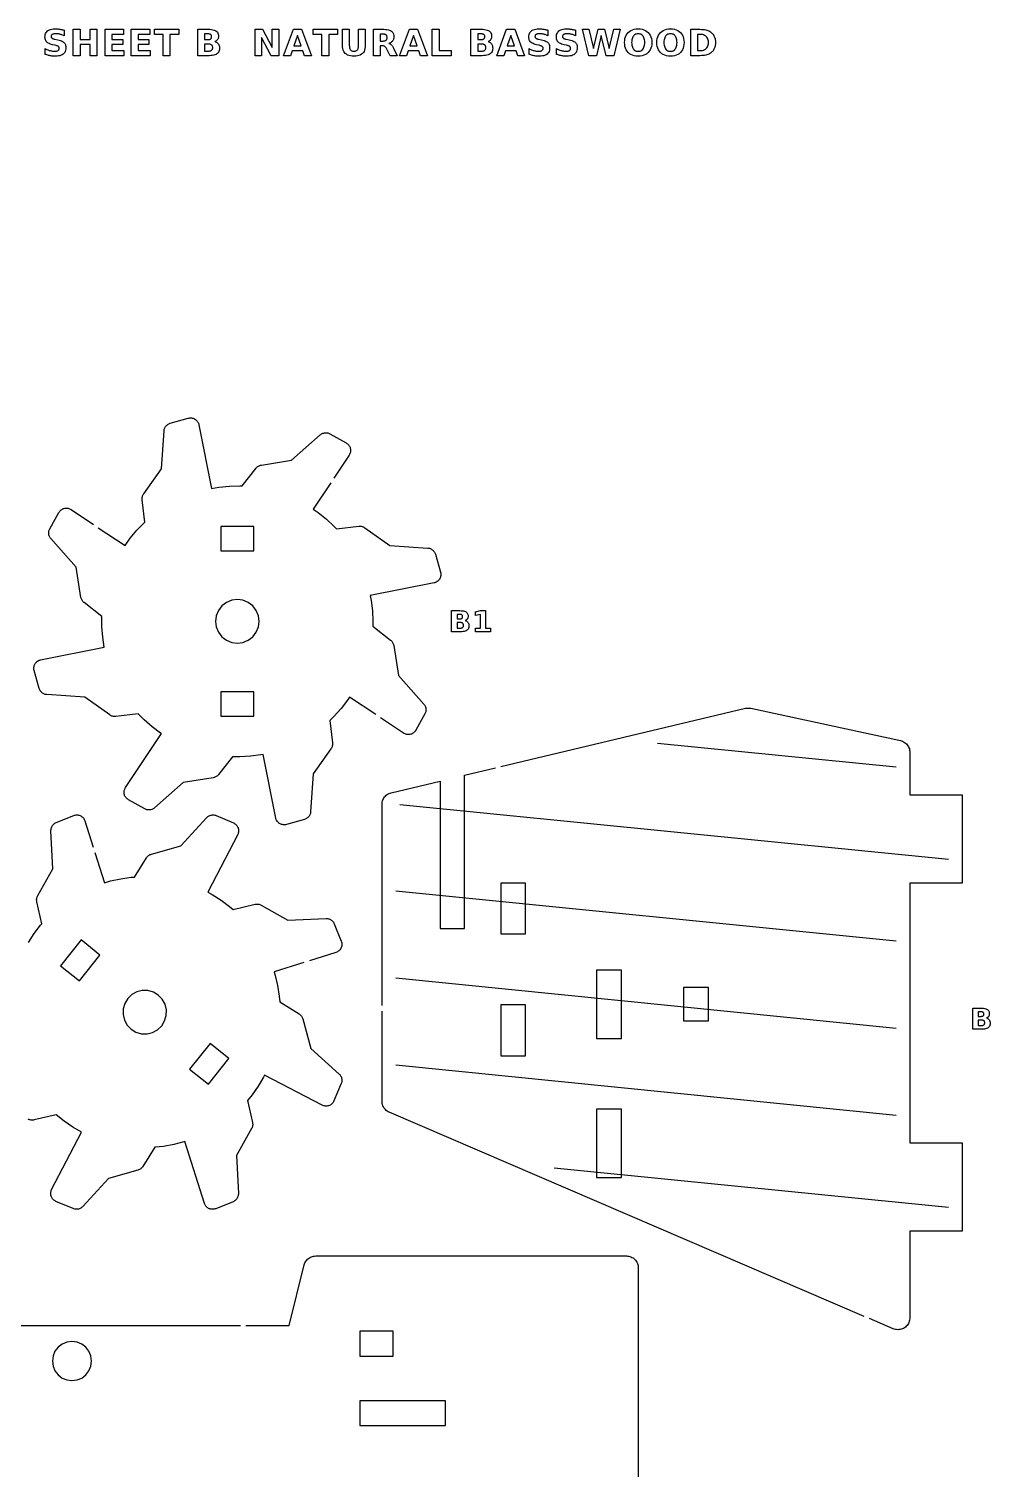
# Model space of a CAD drawing. Header units: millimetres. Extents: x 6 to 297, y 4 to 290.
# Drawn here: x 79 to 189.5, y 124.6 to 290.1 of the extents above; entities that cross this region are included whole.
import ezdxf

# ---------------------------------------------------------------- set-up
doc = ezdxf.new("R2010")
doc.units = ezdxf.units.MM
for name, color, linetype in [('CUT', 1, 'CONTINUOUS'), ('ENGRAVE', 5, 'CONTINUOUS'), ('SCORE', 7, 'CONTINUOUS')]:
    doc.layers.add(name, color=color, linetype=linetype)

msp = doc.modelspace()

# ---------------------------------------------------------------- linework, layer by layer
at = {"layer": 'CUT', "color": 1}
for points in [[(87.0245, 232.7647), (90.0968, 230.7119), (90.6896, 231.5413), (91.466, 232.4666), (92.3117, 233.3289), (92.3806, 233.3889), (92.0716, 235.9733), (92.0652, 236.0617), (92.067, 236.1521), (92.0772, 236.2419), (92.0956, 236.3304), (92.1222, 236.4168), (92.1566, 236.5004), (92.1987, 236.5804), (92.247, 236.6547), (94.3012, 239.5143), (94.3018, 239.5153), (94.302, 239.5165), (94.5782, 243.8867), (94.5882, 243.9768), (94.6071, 244.0673), (94.6344, 244.1556), (94.67, 244.2409), (94.7135, 244.3225), (94.7645, 244.3996), (94.8226, 244.4715), (94.8872, 244.5376), (94.9578, 244.5972), (95.0337, 244.6499), (95.1143, 244.6952), (95.1988, 244.7327), (95.2848, 244.7614), (97.3622, 245.3472), (97.4525, 245.3681), (97.5463, 245.3803), (97.6408, 245.3833), (97.7352, 245.3772), (97.8285, 245.362), (97.92, 245.3378), (98.0086, 245.3049), (98.0936, 245.2635), (98.1743, 245.2141), (98.2497, 245.1571), (98.3193, 245.0931), (98.3824, 245.0226), (98.4383, 244.9463), (98.4866, 244.865), (98.5268, 244.7794), (98.5585, 244.6903), (98.581, 244.6004), (100.0369, 237.281), (100.8922, 237.4318), (102.0944, 237.5487), (103.302, 237.5721), (103.5409, 237.5582), (105.153, 239.6081), (105.211, 239.6752), (105.2762, 239.7378), (105.3469, 239.7942), (105.4225, 239.8437), (105.5024, 239.886), (105.5859, 239.9207), (105.6722, 239.9476), (105.7589, 239.9659), (109.2335, 240.5355), (109.2346, 240.5357), (109.2356, 240.5364), (112.5212, 243.4314), (112.592, 243.488), (112.6693, 243.5387), (112.751, 243.5818), (112.8365, 243.6169), (112.9249, 243.6439), (113.0155, 243.6623), (113.1074, 243.6721), (113.1998, 243.6731), (113.292, 243.6653), (113.3829, 243.6489), (113.4719, 243.624), (113.5581, 243.5907), (113.6393, 243.5502), (115.5224, 242.4955), (115.6011, 242.4464), (115.676, 242.3887), (115.745, 242.324), (115.8074, 242.253), (115.8626, 242.1762), (115.9102, 242.0944), (115.9496, 242.0085), (115.9804, 241.9191), (116.0025, 241.8271), (116.0156, 241.7335), (116.0195, 241.639), (116.0143, 241.5446), (115.9999, 241.4511), (115.9766, 241.3595), (115.9445, 241.2705), (115.9039, 241.1851), (115.8561, 241.1056), (114.0968, 238.4725)], [(113.7357, 237.932), (111.709, 234.899), (112.3008, 234.4931), (113.2409, 233.7348), (114.1195, 232.9059), (114.3804, 232.6184), (116.9733, 232.9284), (117.0617, 232.9348), (117.1521, 232.933), (117.2419, 232.9228), (117.3304, 232.9044), (117.4168, 232.8778), (117.5004, 232.8434), (117.5804, 232.8013), (117.6547, 232.753), (120.5143, 230.6988), (120.5153, 230.6982), (120.5165, 230.698), (124.8867, 230.4218), (124.9768, 230.4118), (125.0673, 230.3929), (125.1556, 230.3656), (125.2409, 230.33), (125.3225, 230.2865), (125.3996, 230.2355), (125.4715, 230.1774), (125.5376, 230.1128), (125.5972, 230.0422), (125.6499, 229.9663), (125.6952, 229.8857), (125.7327, 229.8012), (125.7614, 229.7152), (126.3472, 227.6378), (126.3681, 227.5475), (126.3803, 227.4537), (126.3833, 227.3592), (126.3772, 227.2648), (126.362, 227.1715), (126.3378, 227.08), (126.3049, 226.9914), (126.2635, 226.9064), (126.2141, 226.8257), (126.1571, 226.7503), (126.0931, 226.6807), (126.0226, 226.6176), (125.9463, 226.5617), (125.865, 226.5134), (125.7794, 226.4732), (125.6903, 226.4415), (125.6004, 226.419), (118.2788, 224.9627), (118.388, 224.4066), (118.5282, 223.2069), (118.5751, 222), (118.5542, 221.4622), (120.6081, 219.847), (120.6752, 219.789), (120.7378, 219.7238), (120.7942, 219.6531), (120.8437, 219.5775), (120.886, 219.4976), (120.9207, 219.4141), (120.9476, 219.3278), (120.9659, 219.2411), (121.5355, 215.7665), (121.5357, 215.7654), (121.5364, 215.7644), (124.4314, 212.4788), (124.488, 212.408), (124.5387, 212.3307), (124.5818, 212.249), (124.6169, 212.1635), (124.6439, 212.0751), (124.6623, 211.9845), (124.6721, 211.8926), (124.6731, 211.8002), (124.6653, 211.708), (124.6489, 211.6171), (124.624, 211.5281), (124.5907, 211.4419), (124.5502, 211.3607), (123.4955, 209.4776), (123.4464, 209.3989), (123.3887, 209.324), (123.324, 209.255), (123.253, 209.1926), (123.1762, 209.1374), (123.0944, 209.0898), (123.0085, 209.0504), (122.9191, 209.0196), (122.8271, 208.9975), (122.7335, 208.9844), (122.639, 208.9805), (122.5446, 208.9857), (122.4511, 209.0001), (122.3595, 209.0234), (122.2705, 209.0555), (122.1851, 209.0961), (122.1056, 209.1439), (119.4399, 210.925)], [(118.8995, 211.2861), (115.8996, 213.2906), (115.6711, 212.9432), (114.9312, 211.9885), (114.1195, 211.0941), (113.6182, 210.6212), (113.9284, 208.0267), (113.9348, 207.9383), (113.933, 207.8479), (113.9228, 207.7581), (113.9044, 207.6696), (113.8778, 207.5832), (113.8434, 207.4996), (113.8013, 207.4196), (113.753, 207.3453), (111.6988, 204.4857), (111.6982, 204.4847), (111.698, 204.4835), (111.4218, 200.1133), (111.4118, 200.0232), (111.3929, 199.9327), (111.3656, 199.8444), (111.33, 199.7591), (111.2865, 199.6775), (111.2355, 199.6004), (111.1774, 199.5285), (111.1128, 199.4624), (111.0422, 199.4028), (110.9663, 199.3501), (110.8857, 199.3048), (110.8012, 199.2673), (110.7152, 199.2386), (108.6378, 198.6528), (108.5475, 198.6319), (108.4537, 198.6197), (108.3592, 198.6167), (108.2648, 198.6228), (108.1715, 198.638), (108.08, 198.6622), (107.9914, 198.6951), (107.9064, 198.7365), (107.8257, 198.7859), (107.7503, 198.8429), (107.6807, 198.9069), (107.6176, 198.9774), (107.5617, 199.0537), (107.5134, 199.135), (107.4732, 199.2206), (107.4415, 199.3097), (107.419, 199.3996), (105.9634, 206.7176), (105.7046, 206.6616), (104.5078, 206.4981), (103.302, 206.4279), (102.461, 206.4442), (100.847, 204.3919), (100.789, 204.3248), (100.7238, 204.2622), (100.6531, 204.2058), (100.5775, 204.1563), (100.4976, 204.114), (100.4141, 204.0793), (100.3278, 204.0524), (100.2411, 204.0341), (96.7665, 203.4645), (96.7654, 203.4643), (96.7644, 203.4636), (93.4788, 200.5686), (93.408, 200.512), (93.3307, 200.4613), (93.249, 200.4182), (93.1635, 200.3831), (93.0751, 200.3561), (92.9845, 200.3377), (92.8926, 200.3279), (92.8002, 200.3269), (92.708, 200.3347), (92.6171, 200.3511), (92.5281, 200.376), (92.4419, 200.4093), (92.3607, 200.4498), (90.4776, 201.5045), (90.3989, 201.5536), (90.324, 201.6113), (90.255, 201.676), (90.1926, 201.747), (90.1374, 201.8238), (90.0898, 201.9056), (90.0504, 201.9915), (90.0196, 202.0809), (89.9975, 202.1729), (89.9844, 202.2665), (89.9805, 202.361), (89.9857, 202.4554), (90.0001, 202.5489), (90.0234, 202.6405), (90.0555, 202.7295), (90.0961, 202.8149), (90.1439, 202.8944), (94.2869, 209.095), (94.1906, 209.1556), (93.2218, 209.8769), (92.3117, 210.6711), (91.6154, 211.3811), (89.0267, 211.0716), (88.9383, 211.0652), (88.8479, 211.067), (88.7581, 211.0772), (88.6696, 211.0956), (88.5832, 211.1222), (88.4996, 211.1566), (88.4196, 211.1987), (88.3453, 211.247), (85.4857, 213.3012), (85.4847, 213.3018), (85.4835, 213.302), (81.1133, 213.5782), (81.0232, 213.5882), (80.9327, 213.6071), (80.8444, 213.6344), (80.7591, 213.67), (80.6775, 213.7135), (80.6004, 213.7645), (80.5285, 213.8226), (80.4624, 213.8872), (80.4028, 213.9578), (80.3501, 214.0337), (80.3048, 214.1143), (80.2673, 214.1988), (80.2386, 214.2848), (79.6528, 216.3622), (79.6319, 216.4525), (79.6197, 216.5463), (79.6167, 216.6408), (79.6228, 216.7352), (79.638, 216.8285), (79.6622, 216.92), (79.6951, 217.0086), (79.7365, 217.0936), (79.7859, 217.1743), (79.8429, 217.2497), (79.9069, 217.3193), (79.9774, 217.3824), (80.0537, 217.4383), (80.135, 217.4866), (80.2206, 217.5268), (80.3097, 217.5585), (80.3996, 217.581), (87.7111, 219.0353), (87.5303, 220.1918), (87.4367, 221.3961), (87.4367, 222.545), (85.3919, 224.153), (85.3248, 224.211), (85.2622, 224.2762), (85.2058, 224.3469), (85.1563, 224.4225), (85.114, 224.5024), (85.0793, 224.5859), (85.0524, 224.6722), (85.0341, 224.7589), (84.4645, 228.2335), (84.4643, 228.2346), (84.4636, 228.2356), (81.5686, 231.5212), (81.512, 231.592), (81.4613, 231.6693), (81.4182, 231.751), (81.3831, 231.8365), (81.3561, 231.9249), (81.3377, 232.0155), (81.3279, 232.1074), (81.3269, 232.1998), (81.3347, 232.292), (81.3511, 232.3829), (81.376, 232.4719), (81.4093, 232.5581), (81.4498, 232.6393), (82.5045, 234.5224), (82.5536, 234.6011), (82.6113, 234.676), (82.676, 234.745), (82.747, 234.8074), (82.8238, 234.8626), (82.9056, 234.9102), (82.9915, 234.9496), (83.0809, 234.9804), (83.1729, 235.0025), (83.2665, 235.0156), (83.361, 235.0195), (83.4554, 235.0143), (83.5489, 234.9999), (83.6405, 234.9766), (83.7295, 234.9445), (83.8149, 234.9039), (83.8944, 234.8561), (86.4841, 233.1258)], [(133.287, 205.3121), (161.397, 212.005), (161.516, 212.0277), (161.6382, 212.04), (161.761, 212.0412), (161.8834, 212.0315), (162.0028, 212.0113), (179.1924, 208.2946), (179.3194, 208.2606), (179.4442, 208.2138), (179.564, 208.1552), (179.6775, 208.0853), (179.7836, 208.0046), (179.8815, 207.9141), (179.9702, 207.8145), (180.0487, 207.7069), (180.1165, 207.5921), (180.1729, 207.4712), (180.2173, 207.3455), (180.2493, 207.2161), (180.2686, 207.0842), (180.275, 206.9529), (180.275, 202.075), (186.275, 202.075), (186.275, 191.925), (180.275, 191.925), (180.275, 162.075), (186.275, 162.075), (186.275, 151.925), (180.275, 151.925), (180.275, 141.9718), (180.2684, 141.838), (180.2483, 141.7036), (180.2151, 141.5719), (180.169, 141.4441), (180.1106, 141.3214), (180.0403, 141.2052), (179.9589, 141.0964), (179.8672, 140.9962), (179.766, 140.9055), (179.6564, 140.8253), (179.5394, 140.7562), (179.4162, 140.6991), (179.2879, 140.6544), (179.1558, 140.6226), (179.0212, 140.6039), (178.8855, 140.5986), (178.7499, 140.6068), (178.6157, 140.6283), (178.4844, 140.6629), (178.3588, 140.7096), (175.6377, 141.879)], [(119.625, 177.8446), (119.625, 200.975), (119.6312, 201.1043), (119.6499, 201.2342), (119.681, 201.3618), (119.724, 201.4858), (119.7787, 201.6051), (119.8446, 201.7187), (119.9209, 201.8255), (120.0071, 201.9245), (120.1024, 202.0149), (120.2058, 202.0957), (120.3164, 202.1663), (120.4333, 202.2261), (120.5554, 202.2744), (120.6798, 202.3104), (126.305, 203.6497), (126.305, 186.705), (129.095, 186.705), (129.095, 204.314), (132.6547, 205.1615)], [(78.9959, 185.1017), (79.6567, 186.1128), (80.3938, 187.0696), (80.5541, 187.2473), (79.9632, 189.7874), (79.9471, 189.8746), (79.9391, 189.9646), (79.9394, 190.055), (79.948, 190.145), (79.965, 190.2338), (79.9901, 190.3206), (80.0231, 190.4047), (80.0631, 190.4839), (81.7921, 193.551), (81.7927, 193.5521), (81.7927, 193.5532), (81.5893, 197.9275), (81.5894, 198.0182), (81.5982, 198.1102), (81.6157, 198.2009), (81.6418, 198.2896), (81.6761, 198.3755), (81.7184, 198.4577), (81.7682, 198.5355), (81.8253, 198.6082), (81.8889, 198.6753), (81.9586, 198.7359), (82.0338, 198.7898), (82.1137, 198.8362), (82.196, 198.8742), (84.1968, 199.6837), (84.2844, 199.7143), (84.3762, 199.7367), (84.4699, 199.7501), (84.5643, 199.7543), (84.6588, 199.7494), (84.7523, 199.7353), (84.844, 199.7123), (84.9331, 199.6805), (85.0186, 199.6402), (85.0999, 199.5918), (85.176, 199.5358), (85.2464, 199.4726), (85.3104, 199.4029), (85.3672, 199.3274), (85.4166, 199.2467), (85.4578, 199.1616), (85.49, 199.0746), (86.4438, 196.0549)], [(86.6396, 195.4351), (87.7383, 191.9566), (88.4251, 192.1644), (89.6048, 192.4236), (90.8011, 192.5906), (91.1886, 192.6143), (92.5686, 194.8312), (92.6189, 194.9042), (92.6769, 194.9735), (92.741, 195.0373), (92.8108, 195.0947), (92.8855, 195.1455), (92.9647, 195.1892), (93.0476, 195.2253), (93.1318, 195.2531), (96.5232, 196.1992), (96.5243, 196.1996), (96.5251, 196.2004), (99.4744, 199.4373), (99.5386, 199.5013), (99.6099, 199.5601), (99.6865, 199.6119), (99.7676, 199.6562), (99.8525, 199.6927), (99.9405, 199.7209), (100.0308, 199.7407), (100.1226, 199.7518), (100.215, 199.7542), (100.3072, 199.7478), (100.3984, 199.7327), (100.4878, 199.7091), (100.5728, 199.6777), (102.56, 198.8353), (102.6436, 198.795), (102.7244, 198.7459), (102.8, 198.6892), (102.8698, 198.6254), (102.9331, 198.5551), (102.9893, 198.479), (103.0379, 198.3979), (103.0783, 198.3124), (103.1103, 198.2234), (103.1336, 198.1318), (103.1478, 198.0383), (103.1529, 197.9439), (103.1489, 197.8494), (103.1357, 197.7557), (103.1135, 197.6638), (103.0825, 197.5745), (103.0438, 197.4902), (99.6002, 190.8669), (100.1023, 190.6043), (101.126, 189.9633), (102.097, 189.2448), (102.5035, 188.8922), (105.0485, 189.4843), (105.1357, 189.5003), (105.2257, 189.5084), (105.3161, 189.5081), (105.4061, 189.4995), (105.4949, 189.4825), (105.5817, 189.4574), (105.6659, 189.4243), (105.745, 189.3844), (108.8122, 187.6553), (108.8132, 187.6548), (108.8144, 187.6548), (113.1887, 187.8582), (113.2793, 187.8581), (113.3713, 187.8492), (113.4621, 187.8317), (113.5508, 187.8057), (113.6366, 187.7714), (113.7188, 187.7291), (113.7966, 187.6792), (113.8694, 187.6222), (113.9364, 187.5586), (113.9971, 187.4889), (114.0509, 187.4137), (114.0974, 187.3338), (114.1353, 187.2515), (114.9449, 185.2507), (114.9755, 185.1631), (114.9979, 185.0712), (115.0112, 184.9776), (115.0155, 184.8831), (115.0105, 184.7887), (114.9965, 184.6952), (114.9735, 184.6035), (114.9416, 184.5144), (114.9013, 184.4289), (114.8529, 184.3476), (114.7969, 184.2715), (114.7338, 184.2011), (114.6641, 184.1371), (114.5885, 184.0802), (114.5079, 184.0309), (114.4228, 183.9897), (114.3358, 183.9575), (111.2787, 182.9919)], [(110.6589, 182.7961), (107.2185, 181.7094), (107.3466, 181.3139), (107.6286, 180.1394), (107.8187, 178.9466), (107.8741, 178.2597), (110.0923, 176.8788), (110.1653, 176.8286), (110.2347, 176.7706), (110.2984, 176.7065), (110.3559, 176.6367), (110.4067, 176.5619), (110.4503, 176.4828), (110.4865, 176.3999), (110.5142, 176.3157), (111.4603, 172.9243), (111.4607, 172.9232), (111.4615, 172.9223), (114.6984, 169.9731), (114.7625, 169.9089), (114.8213, 169.8376), (114.8731, 169.761), (114.9174, 169.6799), (114.9538, 169.595), (114.982, 169.5069), (115.0018, 169.4166), (115.0129, 169.3249), (115.0153, 169.2325), (115.0089, 169.1403), (114.9939, 169.0491), (114.9702, 168.9597), (114.9388, 168.8747), (114.0965, 166.8874), (114.0562, 166.8039), (114.0071, 166.7231), (113.9503, 166.6475), (113.8865, 166.5777), (113.8163, 166.5144), (113.7402, 166.4582), (113.6591, 166.4096), (113.5736, 166.3691), (113.4846, 166.3371), (113.3929, 166.3139), (113.2994, 166.2997), (113.205, 166.2945), (113.1105, 166.2986), (113.0169, 166.3118), (112.925, 166.334), (112.8356, 166.365), (112.7514, 166.4037), (106.1313, 169.8456), (106.0132, 169.6086), (105.3921, 168.5727), (104.6926, 167.588), (104.1538, 166.942), (104.7454, 164.399), (104.7615, 164.3118), (104.7696, 164.2217), (104.7693, 164.1313), (104.7606, 164.0414), (104.7436, 163.9526), (104.7185, 163.8657), (104.6855, 163.7816), (104.6456, 163.7024), (102.9165, 160.6353), (102.916, 160.6343), (102.916, 160.6331), (103.1193, 156.2588), (103.1192, 156.1682), (103.1104, 156.0761), (103.0929, 155.9854), (103.0669, 155.8967), (103.0325, 155.8109), (102.9903, 155.7287), (102.9404, 155.6509), (102.8834, 155.5781), (102.8197, 155.5111), (102.75, 155.4504), (102.6749, 155.3966), (102.595, 155.3501), (102.5126, 155.3121), (100.5118, 154.5026), (100.4243, 154.472), (100.3324, 154.4496), (100.2388, 154.4363), (100.1443, 154.432), (100.0499, 154.4369), (99.9563, 154.451), (99.8646, 154.474), (99.7756, 154.5058), (99.69, 154.5461), (99.6088, 154.5945), (99.5326, 154.6506), (99.4622, 154.7137), (99.3983, 154.7834), (99.3414, 154.8589), (99.2921, 154.9396), (99.2508, 155.0247), (99.2186, 155.1117), (96.9726, 162.2227), (96.865, 162.1856), (95.6962, 161.8809), (94.5073, 161.6676), (93.5178, 161.5685), (92.14, 159.3552), (92.0897, 159.2822), (92.0318, 159.2128), (91.9676, 159.1491), (91.8979, 159.0916), (91.8231, 159.0408), (91.7439, 158.9971), (91.6611, 158.961), (91.5769, 158.9333), (88.1854, 157.9871), (88.1843, 157.9868), (88.1835, 157.9859), (85.2342, 154.749), (85.17, 154.685), (85.0987, 154.6262), (85.0222, 154.5744), (84.9411, 154.5301), (84.8561, 154.4937), (84.7681, 154.4654), (84.6778, 154.4457), (84.586, 154.4345), (84.4936, 154.4322), (84.4014, 154.4385), (84.3102, 154.4536), (84.2209, 154.4773), (84.1358, 154.5086), (82.1486, 155.351), (82.0651, 155.3913), (81.9843, 155.4404), (81.9086, 155.4972), (81.8388, 155.561), (81.7755, 155.6312), (81.7193, 155.7073), (81.6708, 155.7884), (81.6303, 155.8739), (81.5983, 155.9629), (81.5751, 156.0545), (81.5608, 156.148), (81.5557, 156.2425), (81.5598, 156.3369), (81.5729, 156.4306), (81.5951, 156.5225), (81.6261, 156.6119), (81.6649, 156.6961), (85.1037, 163.3103), (84.0883, 163.8926), (83.0902, 164.5729), (82.1938, 165.2915), (79.6601, 164.7021), (79.5729, 164.686), (79.4829, 164.6779), (79.3925, 164.6782), (79.3025, 164.6869), (79.2137, 164.7038), (79.1269, 164.7289), (79.0427, 164.762), (78.9636, 164.8019)], [(175.0406, 142.1357), (120.4554, 165.5937), (120.3372, 165.6515), (120.2235, 165.7214), (120.1172, 165.802), (120.0192, 165.8925), (119.9304, 165.9921), (119.8516, 166.0999), (119.7837, 166.2147), (119.7273, 166.3357), (119.6828, 166.4615), (119.6507, 166.591), (119.6314, 166.723), (119.625, 166.8545), (119.625, 177.1946)], [(103.9955, 141.075), (108.9414, 141.075), (110.6815, 148.0352), (110.7185, 148.1582), (110.7676, 148.2787), (110.8279, 148.3941), (110.8989, 148.5032), (110.9798, 148.6051), (111.0701, 148.699), (111.1688, 148.7838), (111.275, 148.859), (111.388, 148.9238), (111.5065, 148.9776), (111.6296, 149.02), (111.7561, 149.0505), (111.885, 149.0689), (112.0132, 149.075), (147.7018, 149.075), (147.8348, 149.0685), (147.9683, 149.0487), (148.0992, 149.0159), (148.2262, 148.9704), (148.3482, 148.9127), (148.464, 148.8433), (148.5723, 148.763), (148.6723, 148.6723), (148.763, 148.5723), (148.8433, 148.464), (148.9127, 148.3482), (148.9704, 148.2262), (149.0159, 148.0992), (149.0487, 147.9683), (149.0685, 147.8348), (149.075, 147.7018), (149.075, 118.2982)], [(59.0635, 141.075), (103.3455, 141.075)]]:
    msp.add_lwpolyline(points, dxfattribs=at)
for points in [[(101.105, 232.895), (101.105, 230.105), (104.895, 230.105), (104.895, 232.895), (101.105, 232.895)], [(105.4207, 221.3514), (105.5061, 222), (105.4207, 222.6486), (105.1703, 223.253), (104.7721, 223.7721), (104.253, 224.1703), (103.6486, 224.4207), (103, 224.5061), (102.3514, 224.4207), (101.747, 224.1703), (101.2279, 223.7721), (100.8297, 223.253), (100.5793, 222.6486), (100.4939, 222), (100.5793, 221.3514), (100.8297, 220.747), (101.2279, 220.2279), (101.747, 219.8297), (102.3514, 219.5793), (103, 219.4939), (103.6486, 219.5793), (104.253, 219.8297), (104.7721, 220.2279), (105.1703, 220.747), (105.4207, 221.3514)], [(101.105, 211.105), (104.895, 211.105), (104.895, 213.895), (101.105, 213.895), (101.105, 211.105)], [(133.275, 191.925), (133.275, 186.075), (136.125, 186.075), (136.125, 191.925), (133.275, 191.925)], [(82.6686, 182.4298), (84.8454, 180.6846), (87.2162, 183.6416), (85.0394, 185.3868), (82.6686, 182.4298)], [(144.275, 181.925), (144.275, 174.075), (147.125, 174.075), (147.125, 181.925), (144.275, 181.925)], [(94.3746, 178.5761), (93.9219, 179.0484), (93.3625, 179.3875), (92.7343, 179.5703), (92.0802, 179.5842), (91.4448, 179.4284), (90.8714, 179.1134), (90.3991, 178.6608), (90.06, 178.1013), (89.8772, 177.4731), (89.8633, 176.8191), (90.0191, 176.1837), (90.3341, 175.6103), (90.7867, 175.1379), (91.3462, 174.7988), (91.9743, 174.6161), (92.6284, 174.6021), (93.2638, 174.7579), (93.8372, 175.0729), (94.3096, 175.5255), (94.6487, 176.085), (94.8314, 176.7132), (94.8454, 177.3673), (94.6895, 178.0026), (94.3746, 178.5761)], [(154.275, 176.075), (157.125, 176.075), (157.125, 179.925), (154.275, 179.925), (154.275, 176.075)], [(133.275, 172.075), (136.125, 172.075), (136.125, 177.925), (133.275, 177.925), (133.275, 172.075)], [(99.6692, 168.7995), (102.04, 171.7565), (99.8632, 173.5017), (97.4925, 170.5448), (99.6692, 168.7995)], [(144.275, 165.925), (144.275, 158.075), (147.125, 158.075), (147.125, 165.925), (144.275, 165.925)], [(85.5938, 135.4062), (85.952, 135.873), (86.1771, 136.4166), (86.2539, 137), (86.1771, 137.5834), (85.952, 138.127), (85.5938, 138.5938), (85.127, 138.952), (84.5834, 139.1771), (84, 139.2539), (83.4166, 139.1771), (82.873, 138.952), (82.4062, 138.5938), (82.048, 138.127), (81.8229, 137.5834), (81.7461, 137), (81.8229, 136.4166), (82.048, 135.873), (82.4062, 135.4062), (82.873, 135.048), (83.4166, 134.8229), (84, 134.7461), (84.5834, 134.8229), (85.127, 135.048), (85.5938, 135.4062)], [(120.925, 137.575), (120.925, 140.425), (117.075, 140.425), (117.075, 137.575), (120.925, 137.575)], [(126.925, 129.575), (126.925, 132.425), (117.075, 132.425), (117.075, 129.575), (126.925, 129.575)]]:
    msp.add_lwpolyline(points, close=True, dxfattribs=at)
at = {"layer": 'ENGRAVE', "color": 5}
for points in [[(82.7666, 289.4238), (82.6862, 289.4473), (82.6065, 289.4679), (82.5279, 289.4853), (82.4508, 289.4995), (82.3751, 289.5106), (82.3009, 289.5185), (82.2282, 289.5232), (82.1569, 289.5248), (82.0674, 289.5227), (81.986, 289.5162), (81.9128, 289.5055), (81.8477, 289.4905), (81.7907, 289.4711), (81.7419, 289.4475), (81.7008, 289.4194), (81.6673, 289.3865), (81.6412, 289.3488), (81.6225, 289.3065), (81.6113, 289.2593), (81.6076, 289.2074), (81.6101, 289.1682), (81.6176, 289.132), (81.6302, 289.0988), (81.6478, 289.0686), (81.6705, 289.0414), (81.6981, 289.0172), (81.7324, 288.995), (81.7749, 288.9739), (81.8255, 288.9539), (81.8844, 288.9349), (81.9514, 288.917), (82.0267, 288.9002), (82.3604, 288.8331), (82.5211, 288.7962), (82.6655, 288.7535), (82.7937, 288.7049), (82.9056, 288.6504), (83.0012, 288.5901), (83.0806, 288.5238), (83.1458, 288.4498), (83.1992, 288.3661), (83.2408, 288.2726), (83.2705, 288.1694), (83.2883, 288.0565), (83.2942, 287.9338), (83.2859, 287.7735), (83.2611, 287.6274), (83.2197, 287.4957), (83.1617, 287.3782), (83.0872, 287.275), (82.9961, 287.1862), (82.8881, 287.1112), (82.7625, 287.05), (82.6195, 287.0023), (82.459, 286.9682), (82.2811, 286.9478), (82.0857, 286.941), (81.9893, 286.9425), (81.8929, 286.9471), (81.7963, 286.9547), (81.6996, 286.9654), (81.6028, 286.9791), (81.5059, 286.9959), (81.4089, 287.0157), (81.3119, 287.0384), (81.2149, 287.0641), (81.1179, 287.0927), (81.021, 287.1242), (80.924, 287.1587), (80.924, 287.8199), (81.0204, 287.7705), (81.1158, 287.7253), (81.2101, 287.6844), (81.3033, 287.6477), (81.3955, 287.6152), (81.4865, 287.587), (81.5765, 287.563), (81.6655, 287.5434), (81.7533, 287.5282), (81.8401, 287.5173), (81.9258, 287.5108), (82.0104, 287.5086), (82.0925, 287.511), (82.168, 287.5181), (82.2368, 287.53), (82.2989, 287.5466), (82.3543, 287.568), (82.4031, 287.5941), (82.4447, 287.6246), (82.4788, 287.6592), (82.5053, 287.6978), (82.5242, 287.7406), (82.5356, 287.7874), (82.5394, 287.8382), (82.5368, 287.8839), (82.5291, 287.9259), (82.5162, 287.9644), (82.4982, 287.9992), (82.4751, 288.0304), (82.4468, 288.0579), (82.4108, 288.0833), (82.3646, 288.1077), (82.3082, 288.1312), (82.2416, 288.1538), (82.1647, 288.1755), (82.0776, 288.1963), (81.7744, 288.2634), (81.6293, 288.2992), (81.4978, 288.3414), (81.38, 288.3901), (81.2757, 288.4452), (81.1851, 288.5067), (81.1081, 288.5747), (81.0438, 288.65), (80.9911, 288.7336), (80.9502, 288.8255), (80.9209, 288.9255), (80.9034, 289.0339), (80.8975, 289.1505), (80.9057, 289.2959), (80.9301, 289.4297), (80.9708, 289.5518), (81.0278, 289.6623), (81.101, 289.7611), (81.1905, 289.8483), (81.2953, 289.9229), (81.4143, 289.9839), (81.5476, 290.0314), (81.6951, 290.0653), (81.8568, 290.0857), (82.0328, 290.0924), (82.1166, 290.0914), (82.2012, 290.0883), (82.2866, 290.083), (82.3728, 290.0757), (82.4598, 290.0663), (82.5475, 290.0548), (82.6362, 290.0412), (82.7259, 290.0255), (82.8166, 290.0078), (82.9083, 289.9879), (83.0011, 289.9659), (83.0948, 289.9419), (83.0948, 289.299), (83.0117, 289.3348), (82.9293, 289.3675), (82.8476, 289.3972), (82.7666, 289.4238)], [(86.8707, 290.0375), (86.8707, 287), (86.0874, 287), (86.0874, 288.2878), (84.9318, 288.2878), (84.9318, 287), (84.1485, 287), (84.1485, 290.0375), (84.9318, 290.0375), (84.9318, 288.8799), (86.0874, 288.8799), (86.0874, 290.0375), (86.8707, 290.0375)], [(89.8368, 288.2878), (88.5856, 288.2878), (88.5856, 287.592), (89.9609, 287.592), (89.9609, 287), (87.8023, 287), (87.8023, 290.0375), (89.9162, 290.0375), (89.9162, 289.4455), (88.5856, 289.4455), (88.5856, 288.8799), (89.8368, 288.8799), (89.8368, 288.2878)], [(92.8498, 288.2878), (91.5986, 288.2878), (91.5986, 287.592), (92.9739, 287.592), (92.9739, 287), (90.8153, 287), (90.8153, 290.0375), (92.9291, 290.0375), (92.9291, 289.4455), (91.5986, 289.4455), (91.5986, 288.8799), (92.8498, 288.8799), (92.8498, 288.2878)], [(94.4752, 287), (94.4752, 289.4455), (93.4661, 289.4455), (93.4661, 290.0375), (96.2655, 290.0375), (96.2655, 289.4455), (95.2585, 289.4455), (95.2585, 287), (94.4752, 287)], [(100.8587, 288.2867), (100.8933, 288.2135), (100.9202, 288.1353), (100.9394, 288.0521), (100.9509, 287.9639), (100.9548, 287.8708), (100.9465, 287.7305), (100.9217, 287.6027), (100.8805, 287.4873), (100.8227, 287.3843), (100.7485, 287.2938), (100.6577, 287.2157), (100.5501, 287.1498), (100.4253, 287.0958), (100.2834, 287.0539), (100.1242, 287.024), (99.9479, 287.006), (99.7544, 287), (98.4543, 287), (98.4543, 290.0375), (99.6303, 290.0375), (99.8315, 290.0322), (100.0133, 290.0163), (100.1758, 289.9897), (100.3189, 289.9525), (100.4425, 289.9047), (100.5468, 289.8463), (100.6336, 289.7761), (100.7045, 289.6932), (100.7597, 289.5976), (100.7991, 289.4891), (100.8228, 289.3679), (100.8306, 289.2339), (100.8278, 289.1618), (100.8191, 289.0934), (100.8047, 289.0287), (100.7845, 288.9676), (100.7586, 288.9102), (100.7269, 288.8565), (100.6897, 288.8068), (100.6473, 288.7617), (100.5997, 288.7209), (100.5469, 288.6847), (100.489, 288.6529), (100.4258, 288.6256), (100.5067, 288.5977), (100.5813, 288.563), (100.6496, 288.5213), (100.7115, 288.4728), (100.7671, 288.4173), (100.8164, 288.355), (100.8587, 288.2867)], [(107.7536, 287), (106.8787, 287), (105.774, 289.0833), (105.774, 287), (105.0314, 287), (105.0314, 290.0375), (105.9062, 290.0375), (107.011, 287.9542), (107.011, 290.0375), (107.7536, 290.0375), (107.7536, 287)], [(110.7197, 287), (110.5285, 287.5534), (109.3037, 287.5534), (109.1104, 287), (108.3231, 287), (109.4482, 290.0375), (110.382, 290.0375), (111.5071, 287), (110.7197, 287)], [(112.7236, 289.4455), (111.7144, 289.4455), (111.7144, 290.0375), (114.5139, 290.0375), (114.5139, 289.4455), (113.5068, 289.4455), (113.5068, 287), (112.7236, 287), (112.7236, 289.4455)], [(115.8995, 287.8939), (115.9234, 287.8102), (115.9542, 287.7384), (115.9918, 287.6785), (116.0372, 287.6291), (116.0912, 287.5887), (116.1538, 287.5572), (116.2251, 287.5347), (116.3051, 287.5213), (116.3936, 287.5168), (116.4828, 287.5213), (116.5633, 287.5347), (116.635, 287.5572), (116.6979, 287.5887), (116.7521, 287.6291), (116.7975, 287.6785), (116.8351, 287.7384), (116.8659, 287.8102), (116.8898, 287.8939), (116.9069, 287.9896), (116.9172, 288.0971), (116.9206, 288.2166), (116.9206, 290.0375), (117.7039, 290.0375), (117.7039, 288.2166), (117.6949, 288.0108), (117.6679, 287.8233), (117.623, 287.6541), (117.5601, 287.5032), (117.4792, 287.3706), (117.3804, 287.2563), (117.2631, 287.16), (117.127, 287.0812), (116.9719, 287.0198), (116.7981, 286.976), (116.6053, 286.9498), (116.3936, 286.941), (116.1826, 286.9498), (115.9904, 286.976), (115.8169, 287.0198), (115.6621, 287.0812), (115.5261, 287.16), (115.4089, 287.2563), (115.3101, 287.3706), (115.2292, 287.5032), (115.1663, 287.6541), (115.1214, 287.8233), (115.0944, 288.0108), (115.0854, 288.2166), (115.0854, 290.0375), (115.8687, 290.0375), (115.8687, 288.2166), (115.8722, 288.0971), (115.8824, 287.9896), (115.8995, 287.8939)], [(120.1963, 290.0151), (120.3519, 289.9872), (120.4896, 289.948), (120.6096, 289.8976), (120.7117, 289.8361), (120.7972, 289.7625), (120.8671, 289.6758), (120.9215, 289.5762), (120.9604, 289.4636), (120.9837, 289.3379), (120.9915, 289.1993), (120.9874, 289.1019), (120.9753, 289.0105), (120.9551, 288.9252), (120.9268, 288.8457), (120.8904, 288.7723), (120.846, 288.7049), (120.7934, 288.6433), (120.7326, 288.5874), (120.6636, 288.5371), (120.5865, 288.4924), (120.5011, 288.4534), (120.4076, 288.4201), (120.4602, 288.4053), (120.511, 288.3854), (120.5599, 288.3603), (120.6069, 288.3301), (120.6521, 288.2948), (120.6954, 288.2543), (120.7379, 288.2075), (120.7805, 288.1533), (120.8234, 288.0918), (120.8663, 288.0228), (120.9095, 287.9464), (120.9528, 287.8626), (121.378, 287), (120.5439, 287), (120.1736, 287.7548), (120.1362, 287.8267), (120.0986, 287.8907), (120.0609, 287.9466), (120.023, 287.9944), (119.985, 288.0343), (119.9467, 288.0661), (119.9063, 288.0916), (119.8616, 288.1124), (119.8127, 288.1286), (119.7596, 288.1402), (119.7022, 288.1472), (119.6405, 288.1495), (119.4188, 288.1495), (119.4188, 287), (118.6355, 287), (118.6355, 290.0375), (119.8318, 290.0375), (120.0229, 290.0319), (120.1963, 290.0151)], [(124.8324, 287), (124.0451, 287), (123.8538, 287.5534), (122.6291, 287.5534), (122.4358, 287), (121.6484, 287), (122.7735, 290.0375), (123.7074, 290.0375), (124.8324, 287)], [(125.4019, 287), (125.4019, 290.0375), (126.1852, 290.0375), (126.1852, 287.592), (127.5605, 287.592), (127.5605, 287), (125.4019, 287)], [(132.2798, 288.2135), (132.3067, 288.1353), (132.3259, 288.0521), (132.3375, 287.9639), (132.3413, 287.8708), (132.3331, 287.7305), (132.3083, 287.6027), (132.267, 287.4873), (132.2093, 287.3843), (132.135, 287.2938), (132.0443, 287.2157), (131.9367, 287.1498), (131.8119, 287.0958), (131.6699, 287.0539), (131.5108, 287.024), (131.3345, 287.006), (131.141, 287), (129.8409, 287), (129.8409, 290.0375), (131.0168, 290.0375), (131.2181, 290.0322), (131.3999, 290.0163), (131.5623, 289.9897), (131.7054, 289.9525), (131.8291, 289.9047), (131.9334, 289.8463), (132.0201, 289.7761), (132.0911, 289.6932), (132.1463, 289.5976), (132.1857, 289.4891), (132.2093, 289.3679), (132.2172, 289.2339), (132.2143, 289.1618), (132.2057, 289.0934), (132.1913, 289.0287), (132.1711, 288.9676), (132.1451, 288.9102), (132.1134, 288.8565), (132.0763, 288.8068), (132.0339, 288.7617), (131.9863, 288.7209), (131.9335, 288.6847), (131.8755, 288.6529), (131.8123, 288.6256), (131.8933, 288.5977), (131.9679, 288.563), (132.0361, 288.5213), (132.0981, 288.4728), (132.1537, 288.4173), (132.203, 288.355), (132.2452, 288.2867), (132.2798, 288.2135)], [(135.2179, 287), (135.0267, 287.5534), (133.8019, 287.5534), (133.6086, 287), (132.8213, 287), (133.9464, 290.0375), (134.8802, 290.0375), (136.0053, 287), (135.2179, 287)], [(138.28, 289.4473), (138.2004, 289.4679), (138.1217, 289.4853), (138.0446, 289.4995), (137.9689, 289.5106), (137.8947, 289.5185), (137.822, 289.5232), (137.7507, 289.5248), (137.6612, 289.5227), (137.5798, 289.5162), (137.5066, 289.5055), (137.4415, 289.4905), (137.3845, 289.4711), (137.3357, 289.4475), (137.2947, 289.4194), (137.2611, 289.3865), (137.235, 289.3488), (137.2163, 289.3065), (137.2051, 289.2593), (137.2014, 289.2074), (137.2039, 289.1682), (137.2115, 289.132), (137.224, 289.0988), (137.2417, 289.0686), (137.2643, 289.0414), (137.292, 289.0172), (137.3262, 288.995), (137.3687, 288.9739), (137.4194, 288.9539), (137.4782, 288.9349), (137.5453, 288.917), (137.6205, 288.9002), (137.9542, 288.8331), (138.1149, 288.7962), (138.2594, 288.7535), (138.3875, 288.7049), (138.4994, 288.6504), (138.5951, 288.5901), (138.6744, 288.5238), (138.7397, 288.4498), (138.7931, 288.3661), (138.8346, 288.2726), (138.8643, 288.1694), (138.8821, 288.0565), (138.888, 287.9338), (138.8797, 287.7735), (138.8549, 287.6274), (138.8135, 287.4957), (138.7556, 287.3782), (138.681, 287.275), (138.59, 287.1862), (138.4819, 287.1112), (138.3563, 287.05), (138.2133, 287.0023), (138.0529, 286.9682), (137.8749, 286.9478), (137.6795, 286.941), (137.5832, 286.9425), (137.4867, 286.9471), (137.3901, 286.9547), (137.2934, 286.9654), (137.1966, 286.9791), (137.0997, 286.9959), (137.0027, 287.0157), (136.9057, 287.0384), (136.8088, 287.0641), (136.7118, 287.0927), (136.6148, 287.1242), (136.5178, 287.1587), (136.5178, 287.8199), (136.6143, 287.7705), (136.7096, 287.7253), (136.8039, 287.6844), (136.8971, 287.6477), (136.9893, 287.6152), (137.0804, 287.587), (137.1704, 287.563), (137.2593, 287.5434), (137.3471, 287.5282), (137.4339, 287.5173), (137.5196, 287.5108), (137.6042, 287.5086), (137.6864, 287.511), (137.7618, 287.5181), (137.8306, 287.53), (137.8927, 287.5466), (137.9481, 287.568), (137.9969, 287.5941), (138.0386, 287.6246), (138.0726, 287.6592), (138.0991, 287.6978), (138.1181, 287.7406), (138.1294, 287.7874), (138.1332, 287.8382), (138.1306, 287.8839), (138.1229, 287.9259), (138.1101, 287.9644), (138.0921, 287.9992), (138.0689, 288.0304), (138.0406, 288.0579), (138.0047, 288.0833), (137.9585, 288.1077), (137.902, 288.1312), (137.8354, 288.1538), (137.7585, 288.1755), (137.6714, 288.1963), (137.3682, 288.2634), (137.2231, 288.2992), (137.0917, 288.3414), (136.9738, 288.3901), (136.8696, 288.4452), (136.7789, 288.5067), (136.7019, 288.5747), (136.6376, 288.65), (136.585, 288.7336), (136.544, 288.8255), (136.5148, 288.9255), (136.4972, 289.0339), (136.4914, 289.1505), (136.4995, 289.2959), (136.5239, 289.4297), (136.5646, 289.5518), (136.6216, 289.6623), (136.6948, 289.7611), (136.7843, 289.8483), (136.8891, 289.9229), (137.0081, 289.9839), (137.1414, 290.0314), (137.2889, 290.0653), (137.4506, 290.0857), (137.6266, 290.0924), (137.7104, 290.0914), (137.795, 290.0883), (137.8804, 290.083), (137.9666, 290.0757), (138.0536, 290.0663), (138.1414, 290.0548), (138.23, 290.0412), (138.3197, 290.0255), (138.4104, 290.0078), (138.5021, 289.9879), (138.5949, 289.9659), (138.6886, 289.9419), (138.6886, 289.299), (138.6056, 289.3348), (138.5232, 289.3675), (138.4414, 289.3972), (138.3604, 289.4238), (138.28, 289.4473)], [(141.4476, 289.4473), (141.3679, 289.4679), (141.2893, 289.4853), (141.2122, 289.4995), (141.1365, 289.5106), (141.0623, 289.5185), (140.9896, 289.5232), (140.9183, 289.5248), (140.8288, 289.5227), (140.7474, 289.5162), (140.6742, 289.5055), (140.609, 289.4905), (140.5521, 289.4711), (140.5033, 289.4475), (140.4622, 289.4194), (140.4287, 289.3865), (140.4025, 289.3488), (140.3839, 289.3065), (140.3727, 289.2593), (140.369, 289.2074), (140.3715, 289.1682), (140.379, 289.132), (140.3916, 289.0988), (140.4092, 289.0686), (140.4318, 289.0414), (140.4595, 289.0172), (140.4938, 288.995), (140.5363, 288.9739), (140.5869, 288.9539), (140.6458, 288.9349), (140.7128, 288.917), (140.7881, 288.9002), (141.1217, 288.8331), (141.2825, 288.7962), (141.4269, 288.7535), (141.5551, 288.7049), (141.667, 288.6504), (141.7626, 288.5901), (141.842, 288.5238), (141.9072, 288.4498), (141.9606, 288.3661), (142.0022, 288.2726), (142.0318, 288.1694), (142.0496, 288.0565), (142.0556, 287.9338), (142.0473, 287.7735), (142.0225, 287.6274), (141.9811, 287.4957), (141.9231, 287.3782), (141.8486, 287.275), (141.7575, 287.1862), (141.6494, 287.1112), (141.5239, 287.05), (141.3809, 287.0023), (141.2204, 286.9682), (141.0425, 286.9478), (140.8471, 286.941), (140.7507, 286.9425), (140.6543, 286.9471), (140.5577, 286.9547), (140.461, 286.9654), (140.3642, 286.9791), (140.2673, 286.9959), (140.1703, 287.0157), (140.0733, 287.0384), (139.9763, 287.0641), (139.8793, 287.0927), (139.7824, 287.1242), (139.6854, 287.1587), (139.6854, 287.8199), (139.7818, 287.7705), (139.8772, 287.7253), (139.9715, 287.6844), (140.0647, 287.6477), (140.1569, 287.6152), (140.2479, 287.587), (140.3379, 287.563), (140.4268, 287.5434), (140.5147, 287.5282), (140.6015, 287.5173), (140.6872, 287.5108), (140.7718, 287.5086), (140.8539, 287.511), (140.9294, 287.5181), (140.9981, 287.53), (141.0603, 287.5466), (141.1157, 287.568), (141.1645, 287.5941), (141.2061, 287.6246), (141.2402, 287.6592), (141.2667, 287.6978), (141.2856, 287.7406), (141.297, 287.7874), (141.3008, 287.8382), (141.2982, 287.8839), (141.2905, 287.9259), (141.2776, 287.9644), (141.2596, 287.9992), (141.2365, 288.0304), (141.2082, 288.0579), (141.1722, 288.0833), (141.126, 288.1077), (141.0696, 288.1312), (141.003, 288.1538), (140.9261, 288.1755), (140.8389, 288.1963), (140.5358, 288.2634), (140.3907, 288.2992), (140.2592, 288.3414), (140.1414, 288.3901), (140.0371, 288.4452), (139.9465, 288.5067), (139.8695, 288.5747), (139.8052, 288.65), (139.7525, 288.7336), (139.7116, 288.8255), (139.6823, 288.9255), (139.6648, 289.0339), (139.6589, 289.1505), (139.6671, 289.2959), (139.6915, 289.4297), (139.7322, 289.5518), (139.7891, 289.6623), (139.8624, 289.7611), (139.9519, 289.8483), (140.0567, 289.9229), (140.1757, 289.9839), (140.309, 290.0314), (140.4565, 290.0653), (140.6182, 290.0857), (140.7942, 290.0924), (140.878, 290.0914), (140.9626, 290.0883), (141.048, 290.083), (141.1342, 290.0757), (141.2212, 290.0663), (141.3089, 290.0548), (141.3976, 290.0412), (141.4873, 290.0255), (141.578, 290.0078), (141.6697, 289.9879), (141.7624, 289.9659), (141.8562, 289.9419), (141.8562, 289.299), (141.7731, 289.3348), (141.6907, 289.3675), (141.609, 289.3972), (141.528, 289.4238), (141.4476, 289.4473)], [(145.7236, 287.8301), (146.2485, 290.0375), (146.9932, 290.0375), (146.277, 287), (145.3737, 287), (144.8223, 289.3092), (144.2771, 287), (143.3738, 287), (142.6515, 290.0375), (143.4023, 290.0375), (143.9272, 287.8301), (144.448, 290.0375), (145.2028, 290.0375), (145.7236, 287.8301)], [(150.2075, 289.6733), (150.3343, 289.5248), (150.4381, 289.3584), (150.5188, 289.1744), (150.5764, 288.9726), (150.611, 288.753), (150.6226, 288.5157), (150.611, 288.279), (150.5764, 288.06), (150.5188, 287.8586), (150.4381, 287.6748), (150.3343, 287.5086), (150.2075, 287.3601), (150.0604, 287.232), (149.8956, 287.1273), (149.7131, 287.0458), (149.5131, 286.9876), (149.2954, 286.9526), (149.0601, 286.941), (148.8253, 286.9526), (148.6081, 286.9876), (148.4083, 287.0458), (148.2259, 287.1273), (148.061, 287.232), (147.9136, 287.3601), (147.7865, 287.5086), (147.6825, 287.6748), (147.6016, 287.8586), (147.5438, 288.06), (147.5091, 288.279), (147.4976, 288.5157), (147.5091, 288.753), (147.5438, 288.9726), (147.6016, 289.1744), (147.6825, 289.3584), (147.7865, 289.5248), (147.9136, 289.6733), (148.061, 289.8014), (148.2259, 289.9062), (148.4083, 289.9877), (148.6081, 290.0459), (148.8253, 290.0808), (149.0601, 290.0924), (149.2954, 290.0808), (149.5131, 290.0459), (149.7131, 289.9877), (149.8956, 289.9062), (150.0604, 289.8014), (150.2075, 289.6733)], [(153.9163, 289.6733), (154.0431, 289.5248), (154.1468, 289.3584), (154.2275, 289.1744), (154.2852, 288.9726), (154.3198, 288.753), (154.3313, 288.5157), (154.3198, 288.279), (154.2852, 288.06), (154.2275, 287.8586), (154.1468, 287.6748), (154.0431, 287.5086), (153.9163, 287.3601), (153.7691, 287.232), (153.6043, 287.1273), (153.4219, 287.0458), (153.2218, 286.9876), (153.0041, 286.9526), (152.7688, 286.941), (152.5341, 286.9526), (152.3168, 286.9876), (152.117, 287.0458), (151.9347, 287.1273), (151.7698, 287.232), (151.6224, 287.3601), (151.4952, 287.5086), (151.3912, 287.6748), (151.3103, 287.8586), (151.2525, 288.06), (151.2179, 288.279), (151.2063, 288.5157), (151.2179, 288.753), (151.2525, 288.9726), (151.3103, 289.1744), (151.3912, 289.3584), (151.4952, 289.5248), (151.6224, 289.6733), (151.7698, 289.8014), (151.9347, 289.9062), (152.117, 289.9877), (152.3168, 290.0459), (152.5341, 290.0808), (152.7688, 290.0924), (153.0041, 290.0808), (153.2218, 290.0459), (153.4219, 289.9877), (153.6043, 289.9062), (153.7691, 289.8014), (153.9163, 289.6733)], [(156.8238, 289.969), (156.9465, 289.9388), (157.0567, 289.9021), (157.1616, 289.8578), (157.2611, 289.8058), (157.3552, 289.7462), (157.444, 289.679), (157.5273, 289.6042), (157.5955, 289.5339), (157.6576, 289.4602), (157.7135, 289.3829), (157.7633, 289.3022), (157.8071, 289.2179), (157.8447, 289.1301), (157.8764, 289.0386), (157.9024, 288.9432), (157.9225, 288.8438), (157.937, 288.7404), (157.9456, 288.6331), (157.9485, 288.5218), (157.9456, 288.4093), (157.937, 288.3008), (157.9225, 288.1965), (157.9024, 288.0964), (157.8764, 288.0003), (157.8447, 287.9084), (157.8071, 287.8203), (157.7633, 287.7358), (157.7135, 287.6549), (157.6576, 287.5775), (157.5955, 287.5036), (157.5273, 287.4333), (157.4433, 287.3585), (157.3537, 287.2913), (157.2588, 287.2317), (157.1584, 287.1797), (157.0526, 287.1354), (156.9414, 287.0987), (156.818, 287.0685), (156.6756, 287.0439), (156.5142, 287.0247), (156.3338, 287.011), (156.1344, 287.0027), (155.916, 287), (155.09, 287), (155.09, 290.0375), (155.916, 290.0375), (156.1368, 290.0348), (156.3379, 290.0266), (156.5195, 290.0128), (156.6814, 289.9937), (156.8238, 289.969)], [(99.9517, 288.943), (99.981, 288.9722), (100.0049, 289.0058), (100.0235, 289.0437), (100.0367, 289.0858), (100.0447, 289.1323), (100.0474, 289.183), (100.0447, 289.2332), (100.0367, 289.2792), (100.0235, 289.3211), (100.0049, 289.3589), (99.981, 289.3925), (99.9517, 289.4221), (99.9174, 289.4473), (99.878, 289.4679), (99.8337, 289.4839), (99.7845, 289.4953), (99.7302, 289.5022), (99.671, 289.5045), (99.2376, 289.5045), (99.2376, 288.8616), (99.671, 288.8616), (99.7302, 288.8638), (99.7845, 288.8706), (99.8337, 288.8819), (99.878, 288.8977), (99.9174, 288.9181), (99.9517, 288.943)], [(100.0888, 287.6688), (100.1186, 287.7105), (100.1417, 287.7579), (100.1582, 287.8109), (100.1682, 287.8695), (100.1715, 287.9338), (100.1682, 287.9969), (100.1584, 288.0544), (100.142, 288.1065), (100.119, 288.1531), (100.0895, 288.1942), (100.0535, 288.2299), (100.0108, 288.26), (99.9615, 288.2847), (99.9055, 288.3039), (99.8428, 288.3176), (99.7734, 288.3258), (99.6974, 288.3285), (99.2376, 288.3285), (99.2376, 287.533), (99.6974, 287.533), (99.7728, 287.5358), (99.8418, 287.5441), (99.9042, 287.558), (99.9601, 287.5773), (100.0095, 287.6023), (100.0524, 287.6327), (100.0888, 287.6688)], [(110.3311, 288.1169), (109.9161, 289.3254), (109.499, 288.1169), (110.3311, 288.1169)], [(120.1014, 288.7822), (120.134, 288.816), (120.1607, 288.8564), (120.1815, 288.9033), (120.1963, 288.9567), (120.2052, 289.0168), (120.2082, 289.0833), (120.2052, 289.1492), (120.1963, 289.2086), (120.1815, 289.2614), (120.1607, 289.3076), (120.134, 289.3473), (120.1014, 289.3804), (120.0619, 289.4077), (120.0147, 289.4301), (119.9597, 289.4475), (119.897, 289.4599), (119.8266, 289.4674), (119.7484, 289.4699), (119.4188, 289.4699), (119.4188, 288.6907), (119.7484, 288.6907), (119.8266, 288.6932), (119.897, 288.7008), (119.9597, 288.7136), (120.0147, 288.7314), (120.0619, 288.7543), (120.1014, 288.7822)], [(122.8244, 288.1169), (123.6565, 288.1169), (123.2415, 289.3254), (122.8244, 288.1169)], [(131.3675, 288.9722), (131.3914, 289.0058), (131.41, 289.0437), (131.4233, 289.0858), (131.4313, 289.1323), (131.4339, 289.183), (131.4313, 289.2332), (131.4233, 289.2792), (131.41, 289.3211), (131.3914, 289.3589), (131.3675, 289.3925), (131.3383, 289.4221), (131.3039, 289.4473), (131.2646, 289.4679), (131.2203, 289.4839), (131.171, 289.4953), (131.1168, 289.5022), (131.0575, 289.5045), (130.6242, 289.5045), (130.6242, 288.8616), (131.0575, 288.8616), (131.1168, 288.8638), (131.171, 288.8706), (131.2203, 288.8819), (131.2646, 288.8977), (131.3039, 288.9181), (131.3383, 288.943), (131.3675, 288.9722)], [(131.5051, 287.7105), (131.5283, 287.7579), (131.5448, 287.8109), (131.5547, 287.8695), (131.558, 287.9338), (131.5547, 287.9969), (131.5449, 288.0544), (131.5285, 288.1065), (131.5056, 288.1531), (131.4761, 288.1942), (131.44, 288.2299), (131.3974, 288.26), (131.348, 288.2847), (131.292, 288.3039), (131.2293, 288.3176), (131.16, 288.3258), (131.084, 288.3285), (130.6242, 288.3285), (130.6242, 287.533), (131.084, 287.533), (131.1594, 287.5358), (131.2283, 287.5441), (131.2907, 287.558), (131.3467, 287.5773), (131.3961, 287.6023), (131.439, 287.6327), (131.4754, 287.6688), (131.5051, 287.7105)], [(134.8293, 288.1169), (134.4143, 289.3254), (133.9972, 288.1169), (134.8293, 288.1169)], [(148.5046, 289.2603), (148.4443, 289.1662), (148.395, 289.06), (148.3566, 288.9419), (148.3292, 288.8118), (148.3128, 288.6698), (148.3073, 288.5157), (148.3128, 288.3623), (148.3292, 288.2207), (148.3566, 288.091), (148.395, 287.9732), (148.4443, 287.8672), (148.5046, 287.7731), (148.5749, 287.6923), (148.6541, 287.6262), (148.7422, 287.5747), (148.8392, 287.538), (148.9452, 287.516), (149.0601, 287.5086), (149.1756, 287.516), (149.282, 287.538), (149.3795, 287.5747), (149.4679, 287.6262), (149.5472, 287.6923), (149.6175, 287.7731), (149.6778, 287.8672), (149.7272, 287.9732), (149.7655, 288.091), (149.7929, 288.2207), (149.8094, 288.3623), (149.8149, 288.5157), (149.8094, 288.6698), (149.7929, 288.8118), (149.7655, 288.9419), (149.7272, 289.06), (149.6778, 289.1662), (149.6175, 289.2603), (149.5472, 289.3412), (149.4679, 289.4073), (149.3795, 289.4587), (149.282, 289.4954), (149.1756, 289.5175), (149.0601, 289.5248), (148.9452, 289.5175), (148.8392, 289.4954), (148.7422, 289.4587), (148.6541, 289.4073), (148.5749, 289.3412), (148.5046, 289.2603)], [(152.2134, 289.2603), (152.1531, 289.1662), (152.1037, 289.06), (152.0654, 288.9419), (152.038, 288.8118), (152.0215, 288.6698), (152.016, 288.5157), (152.0215, 288.3623), (152.038, 288.2207), (152.0654, 288.091), (152.1037, 287.9732), (152.1531, 287.8672), (152.2134, 287.7731), (152.2836, 287.6923), (152.3628, 287.6262), (152.4509, 287.5747), (152.5479, 287.538), (152.6539, 287.516), (152.7688, 287.5086), (152.8843, 287.516), (152.9908, 287.538), (153.0882, 287.5747), (153.1766, 287.6262), (153.2559, 287.6923), (153.3263, 287.7731), (153.3866, 287.8672), (153.4359, 287.9732), (153.4743, 288.091), (153.5017, 288.2207), (153.5181, 288.3623), (153.5236, 288.5157), (153.5181, 288.6698), (153.5017, 288.8118), (153.4743, 288.9419), (153.4359, 289.06), (153.3866, 289.1662), (153.3263, 289.2603), (153.2559, 289.3412), (153.1766, 289.4073), (153.0882, 289.4587), (152.9908, 289.4954), (152.8843, 289.5175), (152.7688, 289.5248), (152.6539, 289.5175), (152.5479, 289.4954), (152.4509, 289.4587), (152.3628, 289.4073), (152.2836, 289.3412), (152.2134, 289.2603)], [(156.6934, 287.6978), (156.7968, 287.7573), (156.8875, 287.8301), (156.9649, 287.9154), (157.0282, 288.0127), (157.0775, 288.122), (157.1126, 288.2433), (157.1338, 288.3766), (157.1408, 288.5218), (157.1338, 288.6664), (157.1128, 288.799), (157.0777, 288.9196), (157.0287, 289.0282), (156.9656, 289.1248), (156.8885, 289.2095), (156.798, 289.2816), (156.6948, 289.3406), (156.5788, 289.3865), (156.45, 289.4193), (156.3084, 289.4389), (156.1541, 289.4455), (155.8733, 289.4455), (155.8733, 287.592), (156.1541, 287.592), (156.3078, 287.5987), (156.4489, 287.6185), (156.5775, 287.6516), (156.6934, 287.6978)], [(129.3704, 222.017), (129.42, 221.9782), (129.4645, 221.9339), (129.5039, 221.884), (129.5377, 221.8294), (129.5654, 221.7708), (129.5869, 221.7082), (129.6023, 221.6417), (129.6115, 221.5711), (129.6146, 221.4966), (129.608, 221.3844), (129.5882, 221.2821), (129.5551, 221.1898), (129.5089, 221.1074), (129.4495, 221.035), (129.3769, 220.9725), (129.2908, 220.9198), (129.191, 220.8767), (129.0774, 220.8431), (128.9501, 220.8192), (128.8091, 220.8048), (128.6543, 220.8), (127.6142, 220.8), (127.6142, 223.23), (128.555, 223.23), (128.716, 223.2258), (128.8614, 223.213), (128.9914, 223.1918), (129.1058, 223.162), (129.2048, 223.1238), (129.2882, 223.077), (129.3576, 223.0209), (129.4144, 222.9546), (129.4585, 222.878), (129.49, 222.7913), (129.509, 222.6943), (129.5153, 222.5871), (129.513, 222.5294), (129.506, 222.4747), (129.4945, 222.4229), (129.4784, 222.3741), (129.4576, 222.3282), (129.4323, 222.2852), (129.4025, 222.2455), (129.3686, 222.2093), (129.3305, 222.1767), (129.2883, 222.1477), (129.2419, 222.1223), (129.1914, 222.1005), (129.2561, 222.0782), (129.3158, 222.0504), (129.3704, 222.017)], [(128.6783, 222.2965), (128.7177, 222.3055), (128.7532, 222.3182), (128.7847, 222.3345), (128.8121, 222.3544), (128.8355, 222.3778), (128.8546, 222.4046), (128.8695, 222.4349), (128.8801, 222.4687), (128.8865, 222.5058), (128.8886, 222.5464), (128.8865, 222.5865), (128.8801, 222.6234), (128.8695, 222.6569), (128.8546, 222.6871), (128.8355, 222.714), (128.8121, 222.7377), (128.7847, 222.7578), (128.7532, 222.7743), (128.7177, 222.7871), (128.6783, 222.7963), (128.6349, 222.8017), (128.5875, 222.8036), (128.2409, 222.8036), (128.2409, 222.2893), (128.5875, 222.2893), (128.6349, 222.2911), (128.6783, 222.2965)], [(128.7741, 221.2464), (128.8188, 221.2619), (128.8584, 221.2818), (128.8927, 221.3062), (128.9218, 221.335), (128.9456, 221.3684), (128.9641, 221.4063), (128.9773, 221.4487), (128.9853, 221.4956), (128.9879, 221.5471), (128.9853, 221.5975), (128.9774, 221.6436), (128.9643, 221.6852), (128.946, 221.7225), (128.9224, 221.7554), (128.8935, 221.7839), (128.8594, 221.808), (128.8199, 221.8277), (128.7751, 221.8431), (128.725, 221.8541), (128.6695, 221.8606), (128.6087, 221.8628), (128.2409, 221.8628), (128.2409, 221.2264), (128.6087, 221.2264), (128.669, 221.2286), (128.7242, 221.2353), (128.7741, 221.2464)], [(130.9263, 221.2329), (130.9263, 222.8036), (130.3582, 222.6864), (130.3582, 223.1128), (130.923, 223.23), (131.5187, 223.23), (131.5187, 221.2329), (132.0721, 221.2329), (132.0721, 220.8), (130.3729, 220.8), (130.3729, 221.2329), (130.9263, 221.2329)], [(189.2622, 176.337), (189.3117, 176.2982), (189.3562, 176.2538), (189.3956, 176.2039), (189.4295, 176.1493), (189.4571, 176.0907), (189.4786, 176.0282), (189.494, 175.9616), (189.5032, 175.8911), (189.5063, 175.8166), (189.4997, 175.7044), (189.4799, 175.6021), (189.4469, 175.5098), (189.4007, 175.4274), (189.3413, 175.355), (189.2687, 175.2925), (189.1826, 175.2398), (189.0828, 175.1966), (188.9692, 175.1631), (188.8419, 175.1391), (188.7008, 175.1247), (188.546, 175.12), (187.506, 175.12), (187.506, 177.55), (188.4467, 177.55), (188.6077, 177.5457), (188.7532, 177.533), (188.8831, 177.5117), (188.9976, 177.482), (189.0965, 177.4437), (189.18, 177.397), (189.2494, 177.3409), (189.3061, 177.2745), (189.3503, 177.198), (189.3818, 177.1112), (189.4007, 177.0143), (189.407, 176.9071), (189.4047, 176.8494), (189.3978, 176.7947), (189.3863, 176.7429), (189.3701, 176.694), (189.3494, 176.6481), (189.324, 176.6051), (189.2943, 176.5654), (189.2604, 176.5293), (189.2223, 176.4967), (189.1801, 176.4677), (189.1337, 176.4423), (189.0831, 176.4204), (189.1479, 176.3981), (189.2076, 176.3703), (189.2622, 176.337)], [(188.5701, 176.6164), (188.6095, 176.6255), (188.645, 176.6381), (188.6764, 176.6544), (188.7039, 176.6743), (188.7273, 176.6977), (188.7464, 176.7246), (188.7613, 176.7549), (188.7719, 176.7886), (188.7783, 176.8258), (188.7804, 176.8664), (188.7783, 176.9065), (188.7719, 176.9433), (188.7613, 176.9768), (188.7464, 177.0071), (188.7273, 177.034), (188.7039, 177.0576), (188.6764, 177.0778), (188.645, 177.0942), (188.6095, 177.1071), (188.5701, 177.1162), (188.5267, 177.1217), (188.4793, 177.1235), (188.1326, 177.1235), (188.1326, 176.6092), (188.4793, 176.6092), (188.5267, 176.611), (188.5701, 176.6164)], [(188.6659, 175.5663), (188.7106, 175.5818), (188.7501, 175.6018), (188.7845, 175.6261), (188.8136, 175.655), (188.8374, 175.6884), (188.8559, 175.7262), (188.8691, 175.7686), (188.877, 175.8156), (188.8797, 175.867), (188.8771, 175.9175), (188.8692, 175.9635), (188.8561, 176.0052), (188.8377, 176.0424), (188.8141, 176.0753), (188.7853, 176.1038), (188.7512, 176.128), (188.7117, 176.1477), (188.6669, 176.163), (188.6167, 176.174), (188.5613, 176.1806), (188.5005, 176.1828), (188.1326, 176.1828), (188.1326, 175.5464), (188.5005, 175.5464), (188.5608, 175.5486), (188.6159, 175.5552), (188.6659, 175.5663)]]:
    msp.add_lwpolyline(points, close=True, dxfattribs=at)
at = {"layer": 'SCORE', "color": 7}
for points in [[(178.7, 205.23), (151.2649, 207.9735)], [(184.7, 194.63), (121.6874, 200.9313)], [(178.7, 185.23), (121.2, 190.98)], [(178.7, 175.23), (121.2, 180.98)], [(178.7, 165.23), (121.2, 170.98)], [(184.7, 154.63), (139.4198, 159.158)]]:
    msp.add_lwpolyline(points, dxfattribs=at)

doc.saveas('drawing.dxf')
